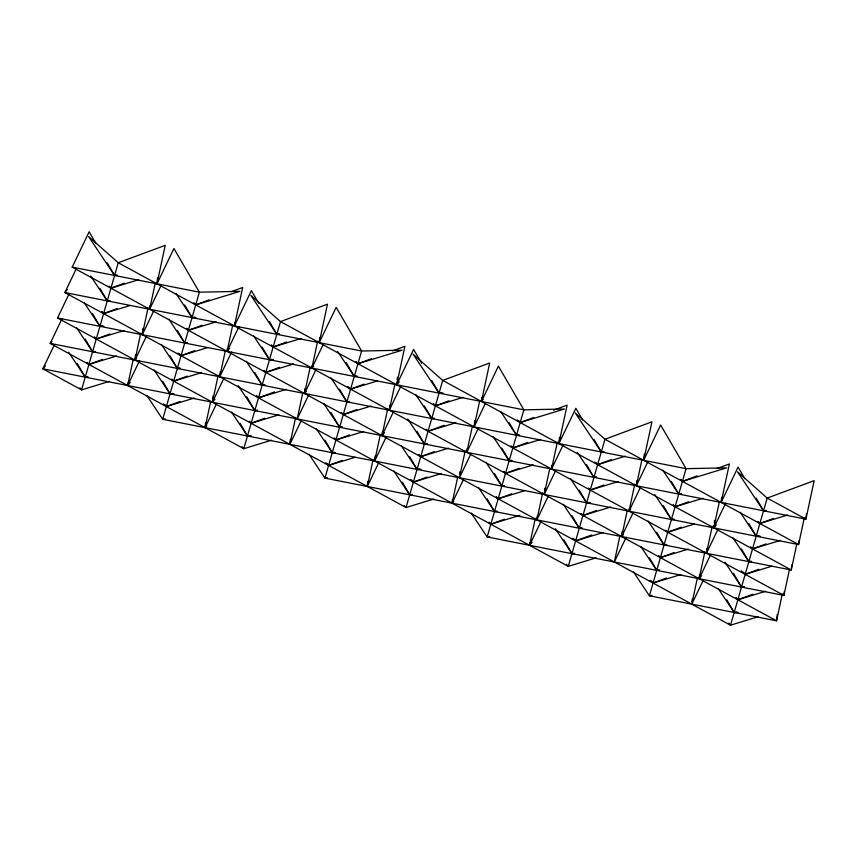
<?xml version="1.0" encoding="UTF-8"?>
<svg xmlns="http://www.w3.org/2000/svg" width="857" height="857" viewBox="0 0 857 857"><rect width="100%" height="100%" fill="white"/><g stroke="black" fill="none" stroke-linecap="round" stroke-linejoin="round"><path stroke-width="1.29" d="M127.886 383.004L127.639 385.521L130.189 382.533M135.095 358.837L135.47 355.066M153.607 311.134L142.316 334.68L142.926 328.381M149.771 307.995L150.018 305.478M804.348 517.628L798.585 544.57L162.691 419.298L199.381 292.183L173.928 248.509L156.981 283.838L157.602 277.539M205.573 422.608L205.08 427.643L206.783 425.65M213.039 395.934L212.418 402.222L214.968 399.233M231.615 352.077L219.756 376.801L220.249 371.767M227.341 348.863L227.094 351.381L229.644 348.392M258.739 303.282L251.38 290.641L234.432 325.96L234.807 322.178M301.161 420.798L289.87 444.344L290.362 439.32M304.663 392.249L305.038 388.467M312.13 365.564L311.884 368.082L313.587 366.089M319.34 341.407L319.715 337.626M367.439 485.212L367.814 481.441M385.95 437.498L374.659 461.055L375.152 456.02M382.361 431.853L381.997 435.635L384.547 432.646M400.626 386.657L389.335 410.203L389.828 405.179M396.92 382.265L396.673 384.782L399.212 381.804M397.166 379.758L397.412 377.241M452.228 501.913L452.475 499.395M459.813 473.975L460.059 471.457M466.904 451.071L467.151 448.554M485.416 403.368L474.114 426.915L474.735 420.616M481.827 397.712L481.452 401.494L483.155 399.501M529.797 542.781L529.551 545.298L532.101 542.32M537.018 518.624L537.264 516.107M555.518 470.911L544.227 494.457L544.848 488.169M562.856 445.49L551.565 469.036L551.94 465.265M582.546 419.791L575.85 408.296L558.903 443.615L559.514 437.327M621.796 535.325L622.171 531.544M629.263 508.64L629.017 511.158L630.709 509.165M636.472 484.484L636.847 480.702M782.334 593.89L776.571 620.832L649.392 595.776L686.082 468.672L660.629 424.997L643.693 460.316L644.303 454.028M692.038 601.614L692.285 599.097M699.494 574.929L699.119 578.711L701.669 575.722M717.759 529.733L706.457 553.279L706.95 548.255M714.042 525.352L713.795 527.858L716.345 524.88M714.288 522.834L714.534 520.317M744.776 478.613L738.081 467.119L721.133 502.438L721.626 497.414M777.192 614.544L776.571 620.832L118.266 262.767L88.571 236.489L114.592 275.483L117.205 275.429M784.284 591.63L783.909 595.411L487.162 536.953L471.264 513.118M791.739 564.956L791.247 569.991L324.921 478.12L309.023 454.285M798.96 540.788L798.585 544.57L604.967 439.255L575.283 412.967L601.293 451.96L603.917 451.918M806.416 514.114L805.923 519.149L42.85 368.821L54.141 345.275M133.124 359.865L127.639 385.521L139.498 360.797M136.67 358.108L134.977 360.101L140.73 333.159M142.316 334.68L148.068 307.738M155.138 283.603L149.654 309.259L160.945 285.713M156.981 283.838L165.208 245.348L118.266 262.767L81.576 389.881L42.85 368.821L45.4 365.832M210.565 401.987L205.08 427.643L216.382 404.097M218.181 375.291L212.418 402.222L223.72 378.676M219.756 376.801L225.241 351.145M232.579 325.724L227.094 351.381L238.953 326.656M234.432 325.96L242.66 287.481L231.54 291.605M289.87 444.344L295.633 417.413M302.692 393.277L297.208 418.923L309.066 394.199M306.249 391.51L304.546 393.502L310.03 367.846M317.647 341.15L311.884 368.082L323.175 344.535M373.074 459.534L367.321 486.476L378.612 462.93M374.659 461.055L380.144 435.399M387.75 408.693L381.997 435.635L393.288 412.078M389.335 410.203L394.82 384.557M453.803 501.184L452.1 503.177L457.584 477.52M465.201 450.814L459.438 477.756L470.739 454.21M472.261 426.679L466.776 452.335L478.635 427.611M474.114 426.915L479.599 401.258M535.314 518.367L529.551 545.298L540.853 521.752M542.652 492.946L536.889 519.878L548.18 496.332M544.227 494.457L549.712 468.8M551.565 469.036L557.329 442.094M558.903 443.615L567.13 405.136L553.536 410.171M619.825 536.353L614.34 561.999L626.199 537.275M623.371 534.597L621.679 536.578L627.163 510.933M634.769 484.226L629.017 511.158L640.308 487.612M641.839 460.08L636.355 485.737L647.646 462.191M643.693 460.316L651.92 421.837L604.967 439.255L568.277 566.359L64.864 292.548L76.155 269.002M697.277 578.475L691.792 604.131L703.083 580.585M704.883 551.769L699.119 578.711L710.421 555.154M706.457 553.279L712.221 526.348M719.28 502.213L713.795 527.858L725.654 503.134M721.133 502.438L729.361 463.958L717.009 468.543M789.393 569.755L783.909 595.411L280.496 321.6L250.812 295.311L276.832 334.305L279.446 334.262M796.731 544.334L791.247 569.991L442.726 380.422L413.042 354.145L439.063 393.138L442.983 393.063M758.316 616.686L730.507 625.192L72.202 267.127L89.139 231.808L95.845 243.302M433.846 499.031L406.047 507.537L57.526 317.979L68.817 294.422M62.047 318.675L50.188 343.4L243.806 448.704L271.615 440.209M134.977 360.101L146.268 336.555M304.546 393.502L315.837 369.956M452.1 503.177L463.401 479.631M621.679 536.578L632.969 513.032M67.414 289.57L64.864 292.548L361.611 351.016L402.179 350.202L357.947 363.722L355.966 361.975M51.891 341.407L50.188 343.4L686.082 468.672L726.64 467.858L682.408 481.377L680.437 479.631M124.511 283.153L110.928 288.198L108.946 286.442M117.173 308.574L103.59 313.619L101.608 311.862M109.835 333.994L96.252 339.04L94.27 337.283M209.301 299.854L195.707 304.899L193.736 303.142M102.508 359.415L88.914 364.461L86.932 362.704M201.963 325.274L188.369 330.32L186.398 328.563M194.625 350.695L181.031 355.741L178.063 353.105M187.287 376.116L173.692 381.161L171.721 379.405M286.752 341.975L273.158 347.021L271.176 345.264M179.949 401.537L166.365 406.582L163.387 403.958M279.414 367.396L265.82 372.441L263.838 370.685M274.551 391.906L258.482 397.862L256.5 396.116M371.531 358.687L357.947 363.722L356.212 361.729M392.538 350.888L404.9 346.303L396.673 384.782L413.61 349.463L421.644 363.261M264.738 418.248L251.144 423.283L249.162 421.537M364.193 384.107L350.609 389.142L347.642 386.518M356.866 409.528L343.271 414.563L341.29 412.817M349.527 434.949L335.933 439.984L333.951 438.238M448.982 400.808L435.388 405.854L433.417 404.097M342.189 460.37L328.595 465.415L325.628 462.78M444.119 425.308L428.05 431.275L426.079 429.518M434.306 451.65L420.723 456.695L418.741 454.938M533.772 417.509L520.178 422.555L517.21 419.919M426.968 477.07L413.385 482.116L410.407 479.481M527.666 442.469L512.84 447.975L510.858 446.218M519.096 468.351L505.501 473.396L503.52 471.639M511.758 493.771L498.163 498.817L496.182 497.06M611.223 459.631L597.629 464.676L594.662 462.052M504.419 519.192L490.825 524.238L488.854 522.481M603.885 485.051L590.291 490.097L588.309 488.34M596.547 510.472L582.953 515.518L580.971 513.772M697.244 475.881L682.408 481.377L680.683 479.384M591.673 534.982L575.615 540.938L572.647 538.314M688.664 501.763L675.08 506.798L673.099 505.052M681.326 527.184L667.742 532.218L665.76 530.472M673.988 552.604L660.404 557.639L658.422 555.893M773.453 518.464L759.859 523.498L757.877 521.752M666.65 578.025L653.066 583.06L650.099 580.435M766.115 543.884L752.521 548.93L750.539 547.173M758.777 569.305L745.183 574.351L741.23 570.837M752.671 594.265L737.845 599.771L735.874 598.015M138.727 279.693L110.928 288.198L109.193 286.195M130.125 305.499L103.59 313.619L101.854 311.616M124.051 330.534L96.252 339.04L94.516 337.037M216.178 321.814L188.369 330.32L186.644 328.317M116.713 355.955L88.914 364.461L87.178 362.457M207.576 347.621L181.031 355.741L179.306 353.737M109.375 381.376L81.576 389.881L79.84 387.878M300.957 338.515L273.158 347.021L271.433 345.017M201.502 372.656L173.692 381.161L171.968 379.158M293.619 363.946L265.82 372.441L264.095 370.438M194.164 398.077L166.365 406.582L164.63 404.579M286.292 389.367L258.482 397.862L256.757 395.859M377.144 381.033L350.609 389.142L348.874 387.15M278.953 414.788L251.144 423.283L249.419 421.29M371.07 406.068L343.271 414.563L341.536 412.571M463.198 397.348L435.388 405.854L433.663 403.851M363.732 431.489L335.933 439.984L334.198 437.991M455.86 422.769L428.05 431.275L426.325 429.271M355.13 457.295L328.595 465.415L326.86 463.412M448.522 448.19L420.723 456.695L418.987 454.692M540.649 439.47L512.84 447.975L511.115 445.972M441.184 473.61L413.385 482.116L411.649 480.113M533.311 464.89L505.501 473.396L503.777 471.393M625.428 456.17L597.629 464.676L595.894 462.673M524.709 490.697L498.163 498.817L496.439 496.814M618.09 481.591L590.291 490.097L588.555 488.094M519.899 515.346L490.825 524.238L489.101 522.234M610.752 507.023L582.953 515.518L581.217 513.514M702.879 498.303L675.08 506.798L673.345 504.805M603.414 532.443L575.615 540.938L573.89 538.946M694.277 524.109L667.742 532.218L666.007 530.226M596.076 557.864L568.277 566.359L566.552 564.367M787.669 515.003L759.859 523.498L758.134 521.506M688.203 549.144L660.404 557.639L658.669 555.647M780.331 540.424L752.521 548.93L750.796 546.927M680.865 574.565L653.066 583.06L651.331 581.067M771.729 566.231L745.183 574.351L743.458 572.347M765.655 591.266L737.845 599.771L736.12 597.768M117.173 275.086L114.592 275.483L107.221 262.842M109.835 300.507L107.254 300.903L90.638 275.986M102.497 325.928L99.915 326.324L84.018 302.489M194.625 317.208L192.043 317.604L176.146 293.78M95.159 351.349L92.577 351.745L76.68 327.92M187.287 342.629L184.705 343.025L168.808 319.2M279.403 333.909L276.832 334.305L269.462 321.664M87.821 376.769L85.239 377.166L68.624 352.248M179.949 368.049L177.367 368.446L161.47 344.621M272.065 359.329L269.494 359.736L253.586 335.901M172.611 393.47L170.029 393.866L154.131 370.042M264.738 384.761L262.156 385.157L246.248 361.322M356.855 376.041L354.273 376.437L337.658 351.52M165.272 418.891L162.691 419.298L146.793 395.463M257.4 410.182L254.818 410.578L238.192 385.661M349.517 401.462L346.935 401.858L331.038 378.023M441.644 392.742L439.063 393.138L431.692 380.497M250.062 435.602L247.48 435.999L231.572 412.163M342.179 426.882L339.597 427.279L323.7 403.443M434.306 418.162L431.724 418.559L415.827 394.723M334.841 452.303L332.259 452.7L316.362 428.864M426.968 443.583L424.386 443.98L407.761 419.062M519.096 434.863L516.514 435.26L500.606 411.435M327.503 477.724L324.921 478.12L361.611 351.016L336.158 307.342L319.222 342.661L327.449 304.181L280.496 321.6L243.806 448.704L242.081 446.711M419.63 469.004L417.048 469.4L401.151 445.565M511.758 460.284L509.176 460.68L493.268 436.856M603.874 451.564L601.293 451.96L593.933 439.32M412.292 494.425L409.71 494.821L393.813 470.996M504.419 485.705L501.838 486.101L485.93 462.277M596.536 476.985L593.955 477.392L577.339 452.475M497.081 511.126L494.5 511.522L478.602 487.697M589.198 502.416L586.617 502.813L570.719 478.977M681.326 493.696L678.744 494.093L662.847 470.257M489.743 536.546L487.162 536.953L523.852 409.839L498.399 366.164L481.452 401.494L489.679 363.004L442.726 380.422L406.047 507.537L404.311 505.534M581.86 527.837L579.278 528.233L563.381 504.398M673.988 519.117L671.406 519.513L654.78 494.596M766.115 510.397L763.533 510.793L737.513 471.8L767.197 498.078L805.923 519.149L814.15 480.659L767.197 498.078L730.507 625.192L728.782 623.189M574.522 553.258L571.94 553.654L555.325 528.737M666.65 544.538L664.068 544.934L648.171 521.099M758.777 535.818L756.195 536.214L740.287 512.379M659.312 569.959L656.73 570.355L640.832 546.52M751.439 561.239L748.857 561.635L732.96 537.8M651.973 595.379L649.392 595.776L633.494 571.94M744.101 586.659L741.519 587.056L724.893 562.138M736.763 612.08L734.181 612.476L718.284 588.652M109.867 300.85L107.254 300.903L99.883 288.263M195.964 317.529L192.043 317.604L184.673 304.963M103.847 326.249L99.915 326.324L92.556 313.683M187.319 342.971L184.705 343.025L177.335 330.384M95.202 351.691L92.577 351.745L85.218 339.104M273.415 359.651L269.494 359.736L262.124 347.085M179.981 368.392L177.367 368.446L169.997 355.805M87.864 377.112L85.239 377.166L77.205 363.379M356.898 376.384L354.273 376.437L346.239 362.64M264.77 385.104L262.156 385.157L254.786 372.506M173.95 393.792L170.029 393.866L162.659 381.226M349.56 401.804L346.935 401.858L339.576 389.217M257.432 410.524L254.818 410.578L246.773 396.78M434.338 418.505L431.724 418.559L424.354 405.918M342.222 427.225L339.597 427.279L330.898 412.335M251.401 435.913L247.48 435.999L240.11 423.358M519.128 435.206L516.514 435.26L509.144 422.619M427 443.926L424.386 443.98L417.016 431.339M334.883 452.646L332.259 452.7L324.899 440.059M511.79 460.627L509.176 460.68L501.806 448.04M420.969 469.325L417.048 469.4L409.678 456.76M596.579 477.338L593.955 477.392L586.595 464.74M504.452 486.048L501.838 486.101L494.468 473.46M412.324 494.768L409.71 494.821L402.34 482.18M681.358 494.039L678.744 494.093L671.374 481.452M590.548 502.727L586.617 502.813L579.257 490.161M497.114 511.479L494.5 511.522L487.13 498.881M766.147 510.74L763.533 510.793L756.163 498.153M674.02 519.46L671.406 519.513L663.372 505.716M581.903 528.18L579.278 528.233L571.919 515.593M760.116 536.139L756.195 536.214L748.825 523.573M666.682 544.881L664.068 544.934L656.698 532.293M574.565 553.601L571.94 553.654L563.906 539.856M751.471 561.581L748.857 561.635L741.487 548.994M659.344 570.301L656.73 570.355L649.36 557.714M744.133 587.002L741.519 587.056L733.485 573.269M738.102 612.401L734.181 612.476L726.811 599.836M72.202 267.127L199.381 292.183L239.939 291.369L195.707 304.899L193.982 302.896M57.526 317.979L523.852 409.839L564.409 409.025L520.178 422.555L518.453 420.551"/></g></svg>
